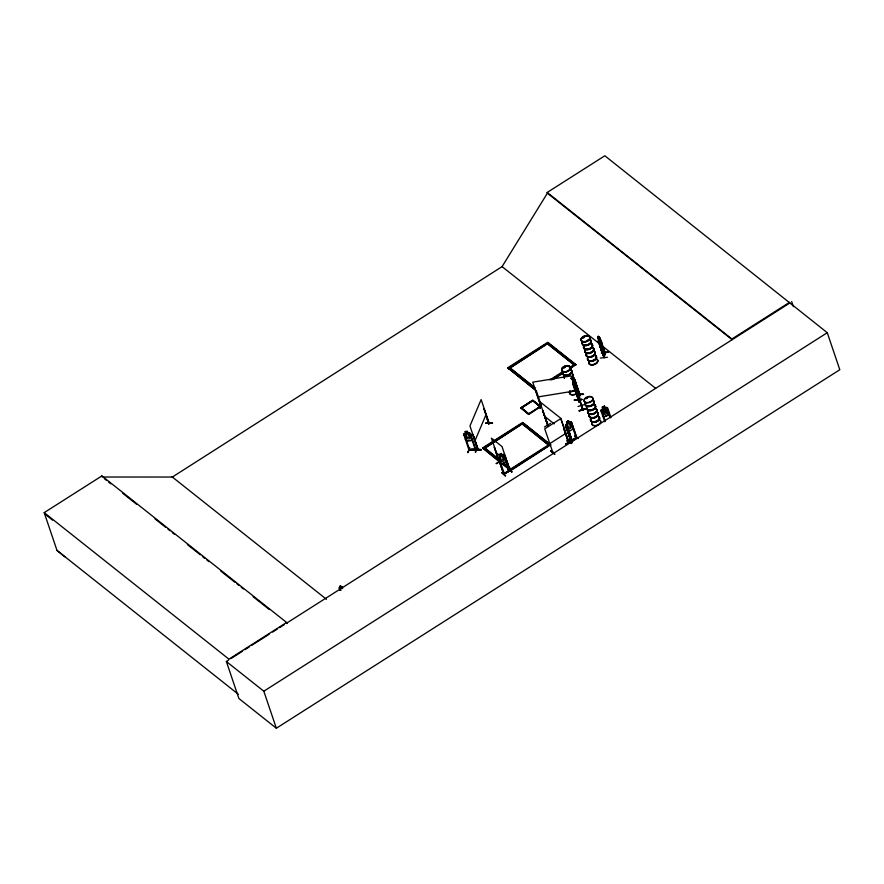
<?xml version="1.0" encoding="UTF-8"?>
<svg xmlns="http://www.w3.org/2000/svg" width="884" height="884" viewBox="0 0 884 884"><rect width="100%" height="100%" fill="white"/><g stroke="black" fill="none" stroke-linecap="round" stroke-linejoin="round"><path stroke-width="1.33" d="M604.037 356.65L603.617 357.136L604.269 357.18L599.186 342.373M578.037 399.027L578.666 399.104L573.396 383.999M579.738 394.739L578.158 399.59L579.926 394.176L579.639 395.225L574.788 379.921L580.103 394.772L578.545 399.502M600.38 358.053L607.507 357.313M582.423 408.905C582.865 412.53 580.91 401.911 581.573 405.999M581.882 405.867L576.49 390.761M583.042 409.734L581.561 404.949M573.009 382.86L573.119 381.435M599.606 343.103L599.761 344.506L599.805 343.799M472.244 438.552L472.133 440.475L466.697 440.84L465.282 439.083L466.73 440.784L472.067 440.365M540.853 406.154L535.781 391.17L536.433 391.059L541.351 406.099L541.395 405.469M536.433 391.059L535.77 391.336M540.732 404.806L540.135 408.541L540.522 403.69M575.153 389.855L576.412 386.021L573.937 378.717L572.71 383.7L578.39 400.01L579.108 399.933L571.064 375.91L532.743 382.164L540.875 405.911M541.362 406.065L540.765 405.944M541.384 405.634L540.533 405.612L541.306 405.513M573.462 385.015L574.114 384.916L573.462 385.015L578.534 400.01M578.39 400.01L579.197 399.712L578.401 399.844M579.771 397.314L579.053 402.132M579.009 402.187L579.296 397.082M505.383 476.122L501.615 472.52L505.582 475.669M571.55 442.652L568.567 440.254L571.572 442.597M568.832 440.066L571.882 442.442M563.672 367.81L563.804 367.335M565.009 367.479L563.705 367.446M568.622 370.484L567.848 370.728L568.644 370.54M568.036 370.374L567.926 370.761M583.086 337.798L583.363 337.058M583.307 337.666L584.291 337.511L583.738 337.036M583.031 337.622L583.573 336.937M584.346 337.379L583.44 337.036M587.208 340.694L587.959 340.373M587.352 340.263L587.23 340.495M587.915 340.384L587.418 340.638M586.07 398.286C588.899 397.767 584.843 399.59 586.39 397.988M590.236 401.623L590.832 401.645M574.711 400.021C597.407 398.198 558.633 401.115 581.738 399.701M574.788 399.778L581.794 399.435M477.89 449.392L469.945 425.978L481.128 399.579L489.239 423.359L488.742 423.878L488.918 423.348M478.211 449.359L472.94 434.53L477.714 449.735M503.482 473.78L509.007 470.642L503.725 473.879M504.477 474.034L499.261 459.127L498.72 459.47L503.803 474.421L491.416 438.144L502.002 446.542L510.079 470.332M504.057 456.067L504.731 455.835L504.057 456.067L509.14 471.028L509.56 470.1M504.665 455.536L509.814 470.608L503.946 474.365M576.976 437.923L570.887 441.558L570.71 440.994M576.788 437.348L576.335 438.32L576.644 437.237M571.738 443.536L565.506 425.668L567.141 423.745L566.522 421.933L568.534 420.707L569.152 422.53L571.296 421.9L576.865 437.989L571.893 423.127L571.208 423.359L576.39 438.276M474.299 450.133C478.774 447.845 487.637 450.884 474.299 450.078M474.377 449.857L481.316 449.823M599.065 341.268L599.385 339.666L600.38 341.401M599.451 340.351L599.462 341.92L599.65 340.959M599.916 343.699L600.225 342.207L601.772 347.268M601.374 345.611L601.076 347.103L598.744 340.152L599.065 338.649L600.225 342.053L599.893 343.556M601.474 348.76C603.076 346.76 597.485 331.997 598.081 337.765M601.164 350.174L601.96 351.489L602.689 347.71L602.203 345.423M600.877 341.832C603.772 342.661 603.474 369.888 602.126 345.423M601.562 348.561L598.567 340.959L598.236 336.108M598.291 338.373L598.291 336.793M598.357 340.572L598.38 341.788L599.164 336.826L604.766 353.246M600.125 338.019L605.197 352.827L604.137 357.655L598.943 342.395M600.833 345.058L601.684 345.832L600.8 345.456L601.153 348.561L600.601 345.39M600.844 347.931C601.396 331.721 602.38 351.721 600.048 346.616M601.463 353.158L608.645 352.152L601.507 352.871M603.871 357.269L598.402 341.754M509.98 470.012L510.753 470.631L550.633 444.696L522.621 422.475L482.587 447.945L499.084 461.547M509.471 469.791L509.527 470.564L503.725 474.277M464.719 435.259L464.034 435.469L464.719 435.259L469.758 450.232C468.84 448.453 474.211 449.757 475.901 449.094C469.691 451.658 464.288 449.37 475.758 449.083M464.288 433.558L465.746 433.337M465.824 433.447L465.128 431.514L467.437 431.359L467.99 433.304L470.597 433.668L476.001 449.834L469.05 450.287L463.647 434.143L464.244 433.436L469.636 433.072M470.354 434.873L470.995 434.829L470.354 434.873L475.382 449.879M470.575 433.724L469.625 433.127M467.89 452.696L469.636 447.669L468.177 452.354M468.166 452.354L469.338 447.724M469.669 450.287L469.57 449.481M475.393 449.658L475.272 449.083M475.338 452.177L476.686 446.95L475.736 452.144M600.103 420.32L600.07 420.353A4.641 2.862 -18.7 0 1 597.728 425.27A4.641 2.862 -18.7 0 1 591.827 423.834M573.351 384.308L578.556 399.789M577.495 394.485L583.528 394.22L576.501 394.562M577.981 398.982L579.749 394.828M572.655 379.656L572.987 378.683L572.865 380.264M572.71 383.7L573.152 381.446C571.661 380.208 573.263 375.711 573.661 379.932L575.44 385.402L574.931 386.916L574.158 386.264M573.661 379.932L574.048 378.794M573.285 382.054L573.793 380.54L574.943 383.943L574.434 385.457M575.241 389.855L576.49 386.021L576.003 383.733M604.943 352.672L604.081 356.749M547.439 425.436L548.113 425.624L547.616 424.784M548.069 425.591L539.638 401.524L560.81 418.32L568.964 442.597L560.754 418.629L544.743 428.817L552.931 452.763L553.053 452M568.611 442.298L568.069 441.414L568.887 442.055M483.935 408.574L489.018 423.867L483.99 409.016M485.725 423.06L492.454 422.994M582.722 408.972L582.755 409.933L575.705 388.651L576.324 390.872M474.962 440.796L486.134 414.386M563.87 367.965L564.942 367.424M603.728 356.727L604.137 357.611L604.921 352.727M553.671 453.591L550.743 450.818L554.721 454M610.966 417.557L607.551 407.69L606.59 407.303L601.418 409.568L600.844 410.552L602.501 409.071L609.131 414.684L603.882 416.928L602.579 415.403M478.056 449.735L472.94 434.53M599.595 343.854L502.079 266.625L547.406 193.165L547.174 192.469L604.844 155.772L827.269 332.716L839.8 369.733L276.349 728.228L238.89 698.515L226.359 661.497L228.68 660.016M568.5 442.597L563.528 427.801M568.081 430.143L567.307 428.364L571.705 442.42M340.02 590.247L339.191 587.805L340.837 587.904L340.185 585.948L340.804 587.772M582.987 409.8L576.07 389.778A4.641 2.862 -18.7 0 0 577.042 386.706M339.191 587.805L340.075 590.28M341.92 586.656L342.594 588.424M541.406 406.054L540.787 406.143M578.224 399.303L579.02 399.17M578.909 399.369L578.224 399.491M508.93 470.288L509.283 470.962M468.84 449.58L469.548 449.525M475.78 449.271L475.879 449.834M465.846 433.392L464.885 434.077L466.045 437.481L467.691 438.862L469.857 438.707L470.52 437.171L469.371 433.779L468.001 433.248M570.081 443.149L567.086 440.796M547.848 425.745L542.677 410.53L548.091 425.646M542.478 410.662L543.041 410.806M550.478 423.348L544.433 426.983M570.777 441.171L565.815 444.155L571.727 440.044M565.815 444.155L572.003 440.453L566.036 444.309M494.255 447.271L499.228 462.144M496.244 463.625L500.245 461.061M500.311 461.271L496.256 463.614M506.908 472.078C525.129 460.266 494.62 480.045 512.09 469.227L506.985 472.343M64.941 556.854L56.996 550.423L44.2 512.632L101.87 475.935L286.604 622.469L286.969 623.551L286.538 623.209L789.81 303.002M507.759 367.788L535.925 390.474L507.759 367.788L547.793 342.318L575.804 364.539L570.235 368.639M507.913 368.252L547.947 342.782L575.959 365.004M549.87 379.943L562.445 371.932M569.307 367.567L575.186 364.396M551.163 379.678L562.611 372.396M570.611 367.302L574.048 365.125M551.782 379.822L563.218 372.551M570.081 368.186L575.804 364.539M554.224 378.827L563.373 373.015M520.731 407.811L532.743 400.165L540.688 406.463L528.776 414.419L520.731 407.811L528.776 414.419M521.284 407.767L528.897 414.032L521.284 407.767L532.632 400.551L540.234 406.817L532.632 400.551M520.842 408.121L532.853 400.474L539.793 405.988M521.394 408.077L532.732 400.861M528.787 413.723L540.135 406.507M528.676 414.11L540.688 406.463M483.891 447.68L493.04 441.856M496.465 439.668L521.626 423.657M499.372 454.641C504.488 452.111 497.051 454.332 500.112 456.52M503.294 454.354L501.957 455.216L503.095 455.293L504.245 458.697L503.758 460.785L501.924 461.945L500.443 461.117L499.294 457.713L500.068 456.487L498.233 458.365L503.294 454.354L504.189 454.641L509.725 470.719M568.489 420.817L566.567 421.966L567.274 423.801L566.445 425.005L567.594 428.409L569.075 429.237L570.92 428.066L571.407 425.978L570.257 422.585L569.064 422.596L568.445 420.773M505.847 461.724L501.173 464.641L505.847 461.724L504.09 454.674M565.904 424.596L570.5 421.679L571.34 421.933L572.998 429.016L568.335 431.922L567.042 430.541L565.428 425.679M566.412 426.408L565.87 426.751L566.556 426.519L571.594 441.845M571.893 423.127L571.208 423.359M549.749 443.624L565.771 433.436M509.825 469.548L549.859 444.077M509.427 470.001L509.051 470.454M511.129 469.282L548.876 445.271L522.223 423.823L548.842 445.282M502.41 463.669L510.598 470.166L550.633 444.696M507.825 468.885L512.057 471.912L507.692 468.653M568.578 440.298L568.799 439.779L571.749 442.188M577.838 438.309L574.81 435.956L578.224 438.409M570.721 440.95L575.981 437.668M576.036 437.823L570.644 441.061M547.174 192.469L731.897 339.003L789.578 302.306M286.604 622.469L228.934 659.166L44.2 512.632M571.13 441.668L576.909 437.934M230.989 658.547L242.559 651.188M244.879 649.718L249.509 646.768M251.818 645.298L269.178 634.248M272.648 632.038L277.278 629.099M279.598 627.629L284.228 624.679M226.359 661.497L263.819 691.211L827.269 332.716M586.457 398.176L587.109 398.198M504.167 473.934L504.156 473.349M605.021 408.054L606.336 408.176L607.496 411.579L606.877 413.524L604.8 414.43L603.197 413.458L602.037 410.054L602.943 408.972L602.236 407.115L604.457 406.143L605.054 408.099M604.49 406.187L602.236 407.115M601.938 411.414L601.33 411.679L602.026 411.546L605.363 421.425M607.352 409.049C608.291 407.833 608.678 416.386 610.358 417.823M603.916 416.839L609.021 414.607L609.198 412.574L609.131 414.684L603.905 416.972L602.534 415.491M576.733 391.921L577.197 393.457M576.921 392.883L577.362 394.01M578.224 396.684L578.578 397.524L577.782 394.562L579.484 400.22L579.02 398.905M578.445 396.85L577.705 394.584M578.037 406.507L585.153 404.353M581.783 405.491L582.567 409.391M586.313 408.452C564.379 415.303 601.717 404.099 579.219 410.706M586.401 408.717L579.307 410.972M579.042 399.922L574.103 385.081M568.379 431.956L568.556 433.469L568.611 432.596M569.274 436.265L569.837 436.851L569.13 433.933L570.622 438.619M569.627 437.425C568.545 432.663 572.688 447.05 570.114 437.691L570.6 438.597M570.699 437.79L571.44 440.055M568.081 429.304L572.246 441.901M571.384 442.32L567.55 429.613M568.699 430.32L572.456 441.425M569.727 434.188L571.108 440.74L570.368 437.116M570.081 438.773L570.721 440.044L570.368 436.442M511.759 472.045L507.648 468.664M468.896 449.536L469.183 450.078M540.688 405.402L541.262 405.325M537.748 396.971L576.081 390.717M583.506 337.577L583.197 337.511M599.396 344.141L601.717 351.876M599.507 345.346L600.545 340.605M599.982 346.992L599.949 345.777M601.242 350.23L601.882 351.501M599.418 336.981L604.8 353.302L605.021 352.285L604.656 352.959M597.893 337.721L598.512 339.544M601.451 353.048L608.501 352.108M465.205 431.624L467.371 431.48M576.412 394.739L583.451 394.397M485.625 423.237L492.554 423.204M488.609 423.491L489.183 423.381M103.616 477.017L172.347 477.04L502.156 266.57M509.913 470.2L504.863 455.404M499.372 462.244L494.443 447.414M340.141 586.004L341.975 586.611L342.506 588.512M339.6 587.396L340.881 587.849L340.196 588.136L340.97 590.401M488.708 423.867L485.946 415.502M569.937 443.193L566.931 440.84M550.798 451.094L554.832 454.266M547.406 193.165L732.14 339.699L731.897 339.003M602.822 346.418L655.63 388.308M535.107 387.822L509.692 367.667L533.151 386.595M574.931 436.155L577.893 438.619M544.643 416.331L554.18 423.889M550.787 445.16L522.621 422.475M496.432 452.951L499.604 455.47M499.349 459.569L484.52 447.812L497.383 458.354M503.582 462.929L511.151 469.271L504.797 464.233M482.587 447.945L500.3 461.989M501.515 463.293L508.919 469.172M499.891 463.26L501.217 464.675M171.905 476.686L326.461 599.286M104.4 478.73L106.555 480.432M108.71 482.145L110.865 483.857M122.721 493.261L136.733 504.377M155.054 518.908L165.827 527.461M167.982 529.162L170.137 530.875M172.292 532.588L174.446 534.301M187.386 544.555L200.314 554.809M202.469 556.522L204.624 558.235M206.779 559.948L208.944 561.649M220.79 571.053L234.801 582.169M236.956 583.882L239.122 585.595M241.277 587.296L243.431 589.009M253.122 596.7L269.3 609.529M56.996 550.423L238.481 694.393M44.565 513.714L52.521 520.135M568.092 429.37L568.423 433.878L568.257 432.718M599.728 344.362L600.391 345.014L600.391 341.257M601.308 349.567L601.96 350.219L602.258 348.727L600.777 343.058M499.99 463.238L501.25 464.586M605.076 407.966L604.457 406.143M569.506 436.486L569.926 437.182L569.23 433.547M602.435 353.136L601.717 351.81L602.358 353.147M576.147 389.756L576.932 392.927M570.069 438.707L570.644 440.055M791.688 301.588L793.401 306.649M600.822 410.519L604.755 421.69M574.346 378.849L579.893 395.17M568.744 430.74L572.5 441.845M568.158 430.906L570.611 439.282M568.29 432.331L571.628 442.265M563.727 428.475L568.511 442.63M542.831 410.938L547.892 425.779M501.338 453.393L501.946 455.348M263.819 691.211L276.349 728.228M101.87 475.935L102.246 477.017M577.429 393.888L578.125 396.076M569.042 434.188L568.876 432.74L569.55 436.641M573.65 379.579L574.788 388.175M571.351 440.044L571.628 442.442M569.307 434.309L569.44 435.724M567.384 428.353L567.749 430.552M567.307 428.364L567.462 429.9M591.926 344.362A4.641 2.862 -18.7 0 1 589.031 349.478A4.641 2.862 -18.7 0 1 583.783 347.047M591.893 344.097A4.707 2.895 -18.7 0 1 588.368 349.445A4.707 2.895 -18.7 0 1 584.026 345.998M592.998 347.567A4.63 2.851 -18.7 0 1 590.114 352.661A4.63 2.851 -18.7 0 1 584.865 350.241A4.652 2.862 -18.7 0 0 590.147 352.771A4.652 2.862 -18.7 0 0 593.042 347.655L593.131 347.732A4.641 2.862 -18.7 0 1 590.192 352.893A4.641 2.862 -18.7 0 1 584.932 350.462A4.641 2.862 -18.7 0 0 590.766 352.694A4.641 2.862 -18.7 0 0 592.313 347.368M589.727 339.578A4.707 2.895 -18.7 0 1 588.711 344.716A4.707 2.895 -18.7 0 1 582.169 343.522M591.694 343.677A4.641 2.862 -18.7 0 1 588.214 348.959A4.641 2.862 -18.7 0 1 583.926 345.556M589.772 339.854A4.641 2.862 -18.7 0 1 588.766 344.926A4.641 2.862 -18.7 0 1 582.313 343.743M591.827 343.887A4.707 2.895 -18.7 0 1 588.302 349.235A4.707 2.895 -18.7 0 1 583.948 345.788M590.446 339.799A4.707 2.895 -18.7 0 1 587.506 344.981A4.707 2.895 -18.7 0 1 582.18 342.517M590.313 339.6A4.641 2.862 -18.7 0 1 587.418 344.705A4.641 2.862 -18.7 0 1 582.158 342.274M595.098 355.589A4.641 2.862 -18.7 0 1 593.54 360.915A4.641 2.862 -18.7 0 1 587.716 358.694M595.054 355.313A4.707 2.895 -18.7 0 1 593.484 360.705A4.707 2.895 -18.7 0 1 587.584 358.462M596.17 358.782A4.63 2.851 -18.7 0 1 596.799 362.617A4.63 2.851 -18.7 0 1 590.855 364.573A4.63 2.851 -18.7 0 1 589.186 361.081M592.435 347.743A4.63 2.851 -18.7 0 1 590.888 353.059A4.63 2.851 -18.7 0 1 585.075 350.849M594.457 351.655A4.707 2.895 -18.7 0 1 590.932 357.003A4.707 2.895 -18.7 0 1 586.578 353.556M595.639 355.324A4.641 2.862 -18.7 0 1 593.308 360.23A4.641 2.862 -18.7 0 1 587.407 358.793M594.479 351.931A4.641 2.862 -18.7 0 1 591.009 357.202A4.641 2.862 -18.7 0 1 586.722 353.799M594.987 355.103A4.707 2.895 -18.7 0 1 593.407 360.495A4.707 2.895 -18.7 0 1 587.506 358.252M593.606 351.014A4.707 2.895 -18.7 0 1 594.247 354.904A4.707 2.895 -18.7 0 1 588.203 356.893A4.707 2.895 -18.7 0 1 586.512 353.346M593.484 350.815A4.641 2.862 -18.7 0 1 594.114 354.661A4.641 2.862 -18.7 0 1 588.158 356.617A4.641 2.862 -18.7 0 1 586.49 353.114M594.181 404.872A4.641 2.862 -18.7 0 1 592.634 410.198A4.641 2.862 -18.7 0 1 586.81 407.977M594.147 404.596A4.707 2.895 -18.7 0 1 592.567 409.999A4.707 2.895 -18.7 0 1 586.667 407.745M595.341 408.298A4.641 2.862 -18.7 0 1 595.971 412.132A4.641 2.862 -18.7 0 1 590.015 414.099A4.641 2.862 -18.7 0 1 588.346 410.596M595.252 408.065A4.63 2.851 -18.7 0 1 595.882 411.9A4.63 2.851 -18.7 0 1 589.948 413.856A4.63 2.851 -18.7 0 1 588.28 410.364M592.766 400.507A4.707 2.895 -18.7 0 1 593.396 404.408A4.707 2.895 -18.7 0 1 587.363 406.386A4.707 2.895 -18.7 0 1 585.672 402.839M594.722 404.618A4.641 2.862 -18.7 0 1 591.827 409.723A4.641 2.862 -18.7 0 1 586.578 407.292M593.573 401.214A4.641 2.862 -18.7 0 1 590.092 406.485A4.641 2.862 -18.7 0 1 585.805 403.082M594.855 404.817A4.707 2.895 -18.7 0 1 592.501 409.789A4.707 2.895 -18.7 0 1 586.512 408.331M592.689 400.297A4.707 2.895 -18.7 0 1 593.33 404.198A4.707 2.895 -18.7 0 1 587.296 406.176A4.707 2.895 -18.7 0 1 585.595 402.629M592.567 400.098A4.641 2.862 -18.7 0 1 593.197 403.944A4.641 2.862 -18.7 0 1 587.241 405.9A4.641 2.862 -18.7 0 1 585.573 402.397M598.125 416.519A4.641 2.862 -18.7 0 1 598.755 420.364A4.641 2.862 -18.7 0 1 592.799 422.32A4.641 2.862 -18.7 0 1 591.131 418.817M598.081 416.242A4.707 2.895 -18.7 0 1 598.722 420.132A4.707 2.895 -18.7 0 1 592.689 422.121A4.707 2.895 -18.7 0 1 590.998 418.574M599.971 420.143A4.63 2.851 -18.7 0 1 597.087 425.237A4.63 2.851 -18.7 0 1 591.838 422.817M597.485 412.585A4.707 2.895 -18.7 0 1 594.556 417.767A4.707 2.895 -18.7 0 1 589.219 415.303M597.893 415.834A4.641 2.862 -18.7 0 1 596.335 421.16A4.641 2.862 -18.7 0 1 590.512 418.939M597.507 412.861A4.641 2.862 -18.7 0 1 594.623 417.966A4.641 2.862 -18.7 0 1 589.363 415.535M598.015 416.032A4.707 2.895 -18.7 0 1 598.656 419.922A4.707 2.895 -18.7 0 1 592.611 421.911A4.707 2.895 -18.7 0 1 590.921 418.364M597.407 412.375A4.707 2.895 -18.7 0 1 594.479 417.557A4.707 2.895 -18.7 0 1 589.153 415.093M597.275 412.176A4.641 2.862 -18.7 0 1 594.391 417.281A4.641 2.862 -18.7 0 1 589.131 414.85M596.225 409.104A4.63 2.851 -18.7 0 1 592.766 414.364A4.63 2.851 -18.7 0 1 588.479 410.972M595.396 408.452A4.652 2.862 -18.7 0 1 596.037 412.298A4.652 2.862 -18.7 0 1 590.07 414.253A4.652 2.862 -18.7 0 1 588.39 410.751M572.589 374.462A4.641 2.862 -18.7 0 1 571.318 378.816M564.445 377.148A4.641 2.862 -18.7 0 0 564.357 377.932A4.641 2.862 -18.7 0 1 564.589 375.656M572.556 374.197A4.707 2.895 -18.7 0 1 571.274 378.606M564.213 377.711A4.707 2.895 -18.7 0 1 564.301 376.916M572.987 377.49A4.641 2.862 -18.7 0 1 574.025 380.805M572.898 377.236A4.63 2.851 -18.7 0 1 573.937 380.551M570.401 369.678A4.707 2.895 -18.7 0 1 568.821 375.081A4.707 2.895 -18.7 0 1 562.92 372.827M572.357 373.777A4.641 2.862 -18.7 0 1 571.086 378.131M570.434 369.954A4.641 2.862 -18.7 0 1 571.064 373.799A4.641 2.862 -18.7 0 1 565.108 375.755A4.641 2.862 -18.7 0 1 563.439 372.252M572.489 373.987A4.707 2.895 -18.7 0 1 571.197 378.396M564.368 378.219A4.707 2.895 -18.7 0 1 564.622 375.888M570.324 369.468A4.707 2.895 -18.7 0 1 568.755 374.871A4.707 2.895 -18.7 0 1 562.843 372.617M570.976 369.7A4.641 2.862 -18.7 0 1 568.081 374.805A4.641 2.862 -18.7 0 1 562.832 372.374M577.02 386.441A4.707 2.895 -18.7 0 1 576.114 389.557M575.219 390.253A4.707 2.895 -18.7 0 1 569.683 391.115M575.727 385.413A4.707 2.895 -18.7 0 1 576.501 385.844M577.683 389.524A4.641 2.862 -18.7 0 1 574.213 394.805A4.641 2.862 -18.7 0 1 569.926 391.402M577.606 389.314A4.63 2.851 -18.7 0 1 574.136 394.573A4.63 2.851 -18.7 0 1 569.86 391.181M573.097 377.844A4.63 2.851 -18.7 0 1 574.523 380.352M575.119 381.755A4.707 2.895 -18.7 0 1 575.871 383.081M576.302 385.424A4.641 2.862 -18.7 0 1 575.915 389.093M573.97 390.33A4.641 2.862 -18.7 0 1 572.821 390.706M575.153 382.032A4.641 2.862 -18.7 0 1 575.882 383.324M576.954 386.231A4.707 2.895 -18.7 0 1 576.036 389.347M575.141 390.043A4.707 2.895 -18.7 0 1 572.909 390.982M575.65 385.203A4.707 2.895 -18.7 0 1 576.434 385.634M575.053 381.545A4.707 2.895 -18.7 0 1 575.793 382.871M574.92 381.347A4.641 2.862 -18.7 0 1 575.572 383.435M575.263 390.463A4.641 2.862 -18.7 0 1 569.804 391.314M339.622 588.943L339.622 588.943M563.495 427.038L563.495 427.038M548.566 342.937L508.687 368.871L548.566 342.937M523.394 423.082L483.515 449.017L523.394 423.082M501.062 454L500.09 455.359L501.062 454M502.112 455.923L500.278 457.094L501.427 460.498L503.261 459.326L502.112 455.923M568.224 421.292L567.252 422.651L568.224 421.292M569.274 423.204L567.429 424.375L568.589 427.779L570.423 426.607L569.274 423.204M604.137 406.706L602.8 407.281L603.01 407.889L604.347 407.314L604.137 406.706M605.231 408.662L603.153 409.568L604.302 412.972L606.38 412.066L605.231 408.662M467.106 431.757L465.713 431.845L467.304 432.364L467.106 431.757M468.211 433.856L466.045 434L467.194 437.403L469.36 437.26L468.211 433.856M341.743 586.843L340.671 586.446L341.942 587.451L341.743 586.843M573.86 364.672L547.395 343.677L573.86 364.672M583.407 341.611A4.641 2.862 -18.7 0 0 589.893 337.489A4.641 2.862 -18.7 0 0 582.932 336.605A4.641 2.862 -18.7 0 0 583.407 341.611M583.517 341.942A4.63 2.851 -18.7 0 0 589.993 337.821A4.63 2.851 -18.7 0 0 583.053 336.937A4.63 2.851 -18.7 0 0 583.517 341.942A4.619 2.84 -18.7 0 0 589.982 337.832A4.619 2.84 -18.7 0 0 583.053 336.948A4.619 2.84 -18.7 0 0 583.528 341.942M596.888 362.838A4.641 2.862 -18.7 0 0 596.247 358.992A4.641 2.862 -18.7 0 1 596.888 362.86A4.641 2.862 -18.7 0 1 590.932 364.816A4.641 2.862 -18.7 0 1 589.263 361.313A4.641 2.862 -18.7 0 0 590.921 364.794A4.641 2.862 -18.7 0 0 596.888 362.838M586.435 402.552A4.641 2.862 -18.7 0 0 592.921 398.419A4.641 2.862 -18.7 0 0 585.959 397.535A4.641 2.862 -18.7 0 0 586.435 402.552M586.545 402.872A4.63 2.851 -18.7 0 0 593.02 398.75A4.63 2.851 -18.7 0 0 586.081 397.877A4.63 2.851 -18.7 0 0 586.545 402.872M564.058 371.7A4.641 2.862 -18.7 0 0 570.545 367.567A4.641 2.862 -18.7 0 0 563.594 366.683A4.641 2.862 -18.7 0 0 564.058 371.7M564.18 372.042A4.63 2.851 -18.7 0 0 570.655 367.921A4.63 2.851 -18.7 0 0 563.716 367.037A4.63 2.851 -18.7 0 0 564.18 372.042M564.102 371.844A4.652 2.862 -18.7 0 0 570.6 367.711A4.652 2.862 -18.7 0 0 563.638 366.827A4.652 2.862 -18.7 0 0 564.102 371.844"/></g></svg>
